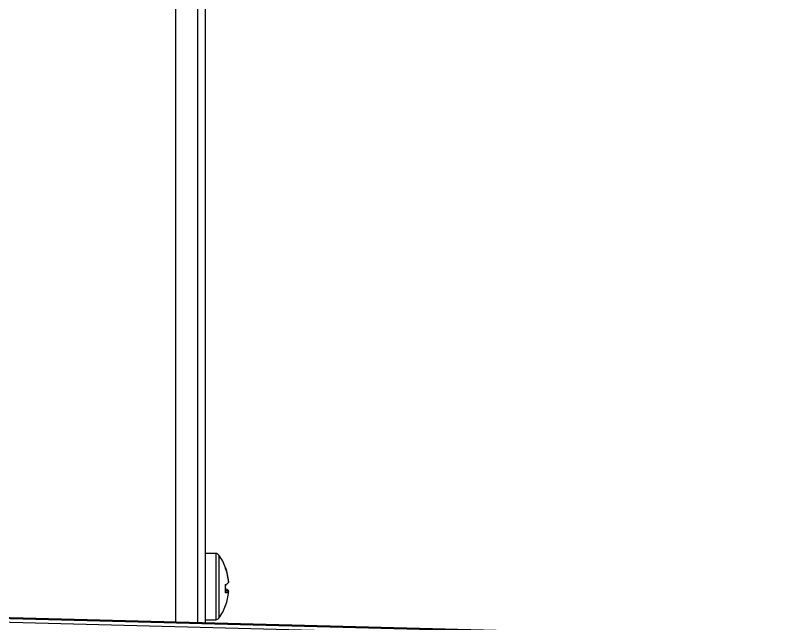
# Model space of a CAD drawing. Extents: x 17.3 to 113.1, y 4.8 to 84.5.
# Drawn here: x 84.299 to 87.459, y 39.176 to 41.655 of the extents above; entities that cross this region are included whole.
import ezdxf

# ---------------------------------------------------------------- set-up
doc = ezdxf.new("R2010")
doc.units = 0
doc.header["$MEASUREMENT"] = 0
doc.layers.add('OBJECT', color=7, linetype='CONTINUOUS')

msp = doc.modelspace()

# ---------------------------------------------------------------- linework, layer by layer
at = {"layer": 'OBJECT'}
for p, q in [((85.0731, 45.4765), (85.0731, 39.1784)), ((84.9531, 39.1816), (84.9531, 45.3865)), ((85.0431, 39.1792), (85.0431, 45.3865)), ((85.1165, 39.4615), (85.0731, 39.4615)), ((85.1165, 39.4615), (85.1165, 39.1915)), ((85.1287, 39.4552), (85.1287, 39.1977)), ((85.1686, 39.3466), (85.1682, 39.3466)), ((85.1686, 39.3063), (85.1561, 39.3077)), ((85.1562, 39.3112), (85.1686, 39.3101)), ((87.4595, 39.1159), (83.2168, 39.227)), ((87.4595, 39.1118), (83.2168, 39.2226)), ((87.4591, 39.0972), (83.2164, 39.2081)), ((85.0731, 39.1915), (85.1165, 39.1915))]:
    msp.add_line(p, q, dxfattribs=at)
for centre, radius, start, end in [((85.1165, 39.4465), 0.015, 35.6682, 90), ((84.9493, 39.3265), 0.2208, 20.4171, 35.6682), ((84.9512, 39.3285), 0.2182, 4.7663, 20.2801), ((85.152, 39.4026), 0.00431, 331.6668, 11.5843), ((84.9485, 39.3245), 0.2209, 4.7775, 20.163), ((85.1473, 39.3658), 0.0313, 285.7507, 312.7788), ((84.8893, 39.3187), 0.267, 356.3424, 3.6576), ((85.1473, 39.2871), 0.0313, 47.2202, 74.2503), ((84.889, 39.3343), 0.2674, 358.3177, 0.3378), ((85.1538, 39.3267), 0.0252, 274.5431, 305.9316), ((84.9512, 39.3245), 0.2182, 339.7199, 355.2337), ((84.9493, 39.3265), 0.2208, 324.3318, 339.5829), ((85.1547, 39.2501), 0.00169, 312.305, 7.5386), ((85.1165, 39.2065), 0.015, 270, 324.3318)]:
    msp.add_arc(centre, radius, start, end, dxfattribs=at)

doc.saveas('drawing.dxf')
